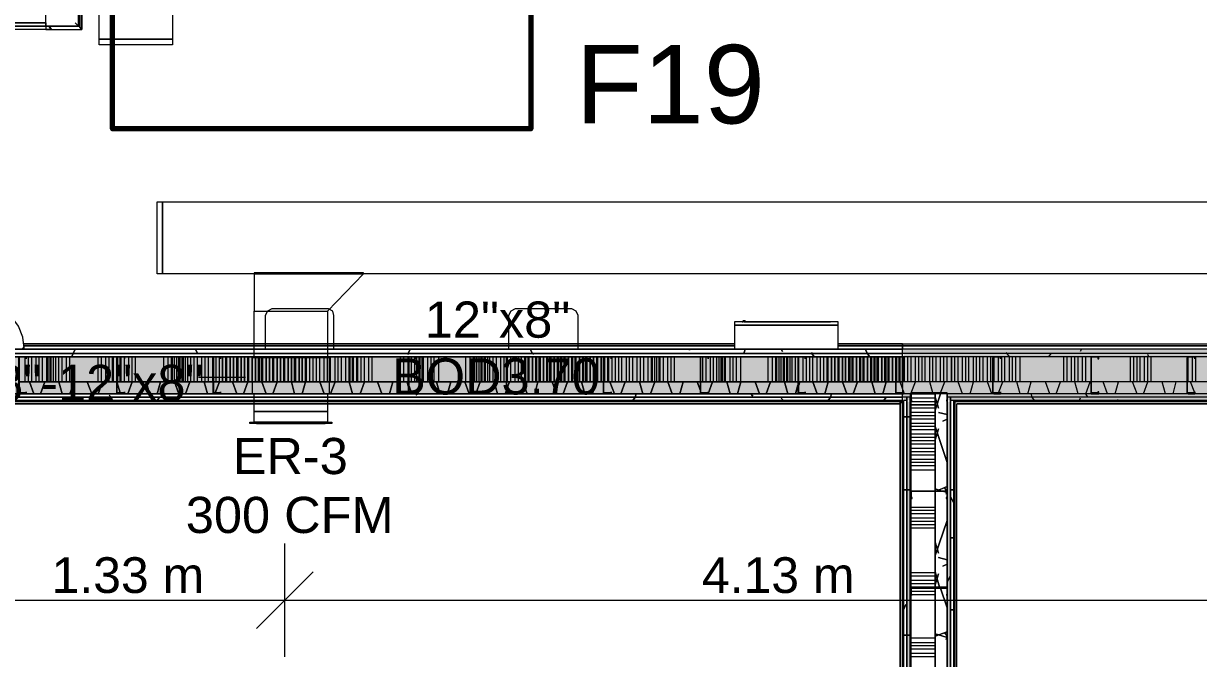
# Model space of a CAD drawing. Header units: metres. Extents: x -2 to 237, y -8 to 52.
# Drawn here: x 31.088 to 36.022, y 24.255 to 26.922 of the extents above; entities that cross this region are included whole.
import ezdxf

# ---------------------------------------------------------------- set-up
doc = ezdxf.new("R2010")
doc.units = ezdxf.units.M
doc.layers.add('HVAC - Ductos', color=5, linetype='Continuous', lineweight=0)
doc.layers.add('PDF_Text', color=7, linetype='Continuous', lineweight=0)
doc.layers.add('PDF_Geometry', color=7, linetype='Continuous', lineweight=0, true_color=0xaaaaaa)
doc.layers.add('PDF_Solid Fills', color=7, linetype='Continuous', lineweight=0, true_color=0xffffff)
doc.styles.add('PDF Arial-BoldMT-Identity-H', font='arial.ttf')
doc.styles.add('PDF Helvetica', font='')
doc.styles.get('PDF Helvetica').set_extended_font_data('Helvetica')

msp = doc.modelspace()

# ---------------------------------------------------------------- hatches: boundary and pattern name
at = {"layer": 'PDF_Solid Fills', "lineweight": 0, "transparency": 33554559}
for points in [[(34.751, 25.4211), (34.7785, 25.4165), (34.7785, 25.5219), (29.5829, 25.5219), (29.5829, 25.4165), (34.6686, 25.4211)], [(34.751, 25.3707), (34.7785, 25.3707), (34.7785, 25.4165), (29.5829, 25.4165), (29.5829, 25.3661), (29.594, 25.3661)], [(34.4532, 25.3707), (34.7785, 25.3707), (34.7785, 25.4165), (29.615, 25.4165), (29.615, 25.3661), (29.6254, 25.3661)]]:
    msp.add_hatch(color=256, dxfattribs=at).paths.add_polyline_path(points)
h = msp.add_hatch(color=256, dxfattribs=at)
h.paths.add_polyline_path([(38.0223, 25.5357), (38.0223, 25.554), (34.7785, 25.554), (34.7785, 25.5357)])
h.paths.add_polyline_path([(40.1573, 25.554), (40.1573, 25.5357), (40.2673, 25.5357), (40.2673, 25.554)])
h.paths.add_polyline_path([(38.0269, 25.554), (38.0269, 25.5357), (39.9512, 25.5357), (39.9512, 25.554)])
h = msp.add_hatch(color=256, dxfattribs=at)
h.paths.add_polyline_path([(38.0223, 25.5311), (38.0223, 25.5356), (34.7831, 25.5356), (34.7831, 25.5219), (39.9512, 25.5219), (39.9512, 25.5356), (38.0269, 25.5356)])
h.paths.add_polyline_path([(40.1573, 25.5356), (40.1573, 25.5219), (40.2673, 25.5219), (40.2673, 25.5356)])
h = msp.add_hatch(color=256, dxfattribs=at)
h.paths.add_polyline_path([(39.9512, 25.4165), (39.9512, 25.5219), (34.7831, 25.5219), (34.7831, 25.4165)])
h.paths.add_polyline_path([(40.2673, 25.4165), (40.2673, 25.5219), (40.1573, 25.5219), (40.1573, 25.4165)])
h = msp.add_hatch(color=256, dxfattribs=at)
h.paths.add_polyline_path([(39.9512, 25.3661), (39.9512, 25.4165), (34.7831, 25.4165), (34.7831, 25.3661)])
h.paths.add_polyline_path([(40.1573, 25.4165), (40.1573, 25.3661), (40.1575, 25.3661), (40.2353, 25.3707), (40.2673, 25.3707), (40.2673, 25.4165)])
h = msp.add_hatch(color=256, dxfattribs=at)
h.paths.add_polyline_path([(34.8106, 25.3524), (34.8106, 25.3661), (34.7785, 25.3661), (34.7785, 25.3524)])
h.paths.add_polyline_path([(40.2673, 25.3524), (40.2673, 25.3661), (40.1573, 25.3661), (40.1573, 25.3524)])
h.paths.add_polyline_path([(39.9512, 25.3524), (39.9512, 25.3661), (37.697, 25.3661), (37.697, 25.3524)])
h.paths.add_polyline_path([(37.6053, 25.3524), (37.6053, 25.3661), (34.9663, 25.3661), (34.9663, 25.3524)])
h = msp.add_hatch(color=256, dxfattribs=at)
h.paths.add_polyline_path([(34.7968, 25.3387), (34.7968, 25.3524), (34.7831, 25.3524), (34.7831, 25.3387)])
h.paths.add_polyline_path([(40.1573, 25.3524), (40.1573, 25.3387), (40.2673, 25.3387), (40.2673, 25.3524)])
h.paths.add_polyline_path([(37.697, 25.3524), (37.697, 25.3387), (39.9512, 25.3387), (39.9512, 25.3524)])
h.paths.add_polyline_path([(34.9801, 25.3524), (34.9801, 25.3387), (37.6053, 25.3387), (37.6053, 25.3524)])
h = msp.add_hatch(color=256, dxfattribs=at)
h.paths.add_polyline_path([(34.7968, 25.3387), (34.8105, 25.3387), (34.8105, 25.3524), (34.7968, 25.3524)])
h.paths.add_polyline_path([(34.8105, 25.3341), (34.7968, 25.3341), (34.7968, 22.7638), (34.8105, 22.7638)])
h = msp.add_hatch(color=256, dxfattribs=at)
h.paths.add_polyline_path([(34.9663, 25.3387), (34.98, 25.3387), (34.98, 25.3524), (34.9663, 25.3524)])
h.paths.add_polyline_path([(34.98, 25.3341), (34.9663, 25.3341), (34.9663, 22.7638), (34.98, 22.7638)])

# ---------------------------------------------------------------- linework, layer by layer
at = {"layer": 'HVAC - Ductos', "lineweight": 0}
for points in [[(31.7134, 30.6625), (31.7134, 26.8552), (31.4064, 26.8552), (31.4064, 30.6625)], [(31.4064, 26.8552), (31.7134, 26.8552), (31.7134, 26.8323), (31.4064, 26.8323)], [(31.6721, 26.1725), (31.6721, 25.8701), (31.6492, 25.8701), (31.6492, 26.1725)], [(31.6721, 26.1725), (38.6775, 26.1725), (38.6775, 25.8701), (31.6721, 25.8701)], [(32.057, 25.8747), (32.057, 25.8701), (32.5152, 25.8701), (32.5152, 25.8747)], [(32.057, 25.8747), (32.057, 25.7143), (32.364, 25.7143), (32.5152, 25.8701), (32.5152, 25.8747)], [(32.057, 25.5173), (32.057, 25.7143), (32.364, 25.7143), (32.364, 25.5173)], [(32.3731, 25.5173), (32.0478, 25.5173), (32.0478, 25.3661), (32.3731, 25.3661)], [(32.364, 25.2929), (32.364, 25.247), (32.057, 25.247), (32.057, 25.2929)], [(32.3823, 25.247), (32.3823, 25.2424), (32.0387, 25.2424), (32.0387, 25.247)]]:
    msp.add_lwpolyline(points, close=True, dxfattribs=at)
for points in [[(32.2128, 25.5769), (32.6343, 25.5769)], [(32.0204, 25.4349), (31.8233, 25.4349)], [(32.057, 25.2929), (32.057, 25.3661), (32.364, 25.3661), (32.364, 25.2929)], [(32.057, 25.2929), (32.057, 25.2929)], [(32.057, 25.2929), (32.057, 25.2929)], [(32.364, 25.2929), (32.057, 25.2929), (32.364, 25.2929)], [(32.364, 25.2929), (32.364, 25.2929)], [(32.364, 25.2929), (32.364, 25.2929)], [(32.364, 25.2929), (32.364, 25.2929)], [(32.0662, 25.2424), (32.3548, 25.2424)], [(32.2128, 25.2424), (32.2128, 25.2424)], [(32.1853, 24.2619), (32.1853, 24.5002), (32.1853, 24.7385)], [(32.3044, 24.6193), (32.1853, 24.5002), (32.0662, 24.3811)], [(30.6183, 24.5002), (32.1853, 24.5002), (36.3179, 24.5002), (38.343, 24.5002), (40.2902, 24.5002)]]:
    msp.add_lwpolyline(points, dxfattribs=at)
at = {"layer": 'PDF_Geometry', "lineweight": 0}
for points in [[(29.3997, 31.9133), (29.3997, 25.554), (29.3997, 22.5485), (29.615, 22.5485), (32.0112, 22.5485), (32.0112, 22.5805), (32.0112, 22.7272), (32.0112, 22.7638), (29.615, 22.7638), (29.615, 25.3341), (34.7785, 25.3341), (34.7785, 22.7638), (34.9984, 22.7638), (34.9984, 25.3341), (37.5595, 25.3341)], [(37.9261, 25.554), (34.7785, 25.554), (29.615, 25.554), (29.615, 31.8766)], [(29.6425, 25.5769), (29.6425, 26.8964), (29.6379, 26.901), (29.6333, 26.9055), (29.6287, 26.9101), (29.6287, 25.5678), (29.6287, 26.9101), (29.615, 26.9239), (30.9666, 26.9239), (31.1636, 26.9239), (31.1819, 26.9239), (30.7191, 26.9239), (30.7191, 26.9101), (31.1819, 26.9101), (31.1819, 26.9239), (31.1819, 28.6283), (34.1875, 28.6283), (39.7175, 28.6283)], [(30.7191, 26.9101), (31.1819, 26.9101), (31.1819, 26.9055), (31.1819, 26.901), (31.1819, 26.8964), (31.3331, 26.8964), (31.3286, 26.901), (31.324, 26.9055), (31.324, 26.9101), (31.324, 28.6099), (31.324, 26.9101), (31.324, 28.6099), (31.324, 26.9101), (31.324, 28.6099), (31.324, 26.9101), (31.324, 26.9055), (31.3286, 26.901), (31.3331, 26.8964), (31.3286, 26.901), (31.324, 26.9055), (31.324, 26.9101), (31.3194, 26.9101), (31.1819, 26.9101), (31.1957, 26.9101), (31.3194, 26.9101), (31.1819, 26.9101), (31.1957, 26.9101), (31.3194, 26.9101), (31.1819, 26.9101), (31.3194, 26.9101), (31.1819, 26.9101), (31.1957, 26.9101), (31.324, 26.9101), (31.1819, 26.9101), (31.324, 26.9101), (31.1957, 26.9101), (31.1819, 26.9101), (31.324, 26.9101), (31.1819, 26.9101), (31.1819, 26.9055), (31.1819, 26.901), (31.1819, 26.8964), (31.3331, 26.8964), (31.3286, 26.901), (31.324, 26.9055), (31.324, 26.9101), (31.3194, 26.9101), (31.3056, 26.9239)], [(31.3056, 26.9239), (31.3194, 26.9101), (31.3194, 28.6099), (31.3194, 26.9101), (31.3194, 28.6099), (31.3194, 26.9101), (31.1819, 26.9101), (31.1819, 26.9239), (31.1819, 26.9101)], [(31.3194, 28.6099), (31.3194, 26.9101), (31.3194, 28.6099), (31.3194, 26.9101), (31.3056, 26.9239)], [(31.3194, 28.6099), (31.3194, 26.9101), (31.3056, 26.9239)], [(30.7191, 26.9101), (31.1957, 26.9101), (30.7191, 26.9101), (31.1957, 26.9101), (30.7191, 26.9101), (31.1957, 26.9101), (31.1957, 26.9055), (31.2003, 26.9055), (31.2003, 26.901), (31.2048, 26.901), (31.2048, 26.8964), (30.7191, 26.8964)], [(31.1957, 26.9101), (31.1957, 26.9101)], [(31.1957, 26.9101), (31.1957, 26.9101)], [(34.1096, 25.6685), (34.105, 25.6685), (34.1096, 25.6685)], [(34.1142, 25.6685), (34.2333, 25.6685), (34.1142, 25.6685), (34.1188, 25.6685), (34.1142, 25.6685), (34.1096, 25.6685), (34.105, 25.6685), (34.1096, 25.6685), (34.105, 25.6685)], [(34.2379, 25.6685), (34.2699, 25.6685)], [(34.4119, 25.6685), (34.3753, 25.6685), (34.4165, 25.6685), (34.3753, 25.6685), (34.2745, 25.6685), (34.3753, 25.6685)], [(34.2745, 25.6685), (34.2745, 25.6685)], [(34.4165, 25.6685), (34.4165, 25.6685)], [(34.4715, 25.6685), (34.4165, 25.6685), (34.4761, 25.6685)], [(37.9582, 25.5586), (37.9582, 25.554), (37.9627, 25.554), (37.9994, 25.554), (38.0131, 25.554), (38.0223, 25.554), (37.9582, 25.554), (37.9582, 25.5723), (37.9582, 25.5586), (37.9582, 25.554), (37.9627, 25.554), (37.9994, 25.554), (38.0223, 25.554), (37.9261, 25.554), (34.7785, 25.554), (34.5082, 25.554), (34.5082, 25.6548), (34.073, 25.6548), (34.073, 25.554), (31.0857, 25.554), (34.073, 25.554)], [(37.9902, 25.5586), (37.9902, 25.5723), (37.9902, 25.5586), (37.9582, 25.5586), (37.9582, 25.5723), (37.9582, 25.554), (37.9261, 25.554), (34.7785, 25.554), (34.7785, 25.5678), (37.9261, 25.5678), (37.9582, 25.5678), (37.9261, 25.5678), (34.7785, 25.5678), (34.7785, 25.5723), (34.7785, 25.5769), (37.9582, 25.5769), (37.9582, 25.6136)], [(31.0811, 25.554), (31.0857, 25.5586), (31.0903, 25.5632)], [(31.0903, 25.5678), (34.073, 25.5678)], [(31.0903, 25.5678), (34.073, 25.5678)], [(31.0903, 25.5678), (34.073, 25.5678)], [(31.0903, 25.5678), (34.073, 25.5678)], [(31.0903, 25.5678), (34.073, 25.5678)], [(31.0903, 25.5678), (34.073, 25.5678)], [(31.0903, 25.5678), (34.073, 25.5678)], [(31.0903, 25.5678), (34.073, 25.5678)], [(34.073, 25.5678), (31.0903, 25.5678)], [(34.073, 25.5678), (31.0903, 25.5678)], [(34.7785, 25.5769), (34.5082, 25.5769), (34.7785, 25.5769), (34.7785, 25.5723), (34.7785, 25.5678)], [(34.7785, 25.5678), (34.5082, 25.5678)], [(34.7785, 25.5678), (34.5082, 25.5678)], [(34.5082, 25.5678), (34.7785, 25.5678)], [(34.5082, 25.5678), (34.7785, 25.5678)], [(34.5082, 25.5678), (34.7785, 25.5678)], [(34.5082, 25.5678), (34.7785, 25.5678)], [(34.5082, 25.5678), (34.7785, 25.5678)], [(34.5082, 25.5678), (34.7785, 25.5678)], [(34.5082, 25.5678), (34.7785, 25.5678)], [(34.5082, 25.5678), (34.7785, 25.5678)], [(34.5082, 25.5678), (34.7785, 25.5678)], [(34.5082, 25.5678), (34.7785, 25.5678)], [(34.7785, 25.5678), (34.5082, 25.5678)], [(34.7785, 25.5678), (34.5082, 25.5678)], [(37.9582, 25.5678), (34.7785, 25.5678)], [(34.7785, 25.5678), (34.7785, 25.554)], [(39.9512, 25.5219), (34.7785, 25.5219), (29.615, 25.5219), (29.5967, 25.5219)], [(29.615, 25.554), (34.7785, 25.554)], [(34.7785, 25.554), (29.615, 25.554), (34.7785, 25.554)], [(38.0223, 25.5356), (37.9261, 25.5356), (34.7785, 25.5356), (29.615, 25.5356)], [(31.8875, 25.4165), (32.703, 25.4165), (33.1154, 25.4165), (33.5232, 25.4165), (33.9309, 25.4165), (34.3387, 25.4165), (34.751, 25.4165), (34.7785, 25.4165), (34.7785, 25.5219), (29.615, 25.5219), (29.615, 25.4165), (29.8395, 25.4165), (30.2473, 25.4165)], [(31.0719, 25.4165), (31.4797, 25.4165), (31.8829, 25.4165), (31.4797, 25.4165), (31.0719, 25.4165), (31.4797, 25.4165), (31.8829, 25.4165), (31.8829, 25.5219)], [(31.0949, 25.4165), (31.0949, 25.5219)], [(31.1086, 25.4165), (31.1086, 25.5219)], [(31.1223, 25.4165), (31.1223, 25.5219)], [(31.1407, 25.4165), (31.1407, 25.5219)], [(31.1544, 25.4165), (31.1544, 25.5219)], [(31.1681, 25.4165), (31.1681, 25.5219)], [(31.1865, 25.4165), (31.1865, 25.5219)], [(31.1911, 25.4165), (31.1911, 25.5219)], [(31.2003, 25.4165), (31.2003, 25.5219)], [(31.2048, 25.4165), (31.2048, 25.5219)], [(31.214, 25.4165), (31.214, 25.5219)], [(31.2231, 25.4165), (31.2231, 25.5219)], [(31.2369, 25.4165), (31.2369, 25.5219)], [(31.2506, 25.4165), (31.2506, 25.5219)], [(31.2689, 25.4165), (31.2689, 25.5219)], [(31.2827, 25.4165), (31.2827, 25.5219)], [(31.4018, 25.4165), (31.4018, 25.5219)], [(31.4156, 25.4165), (31.4156, 25.5219)], [(31.4339, 25.4165), (31.4339, 25.5219)], [(31.4476, 25.4165), (31.4476, 25.5219)], [(31.4614, 25.4165), (31.4614, 25.5219)], [(31.466, 25.4165), (31.466, 25.5219)], [(31.4797, 25.4165), (31.4797, 25.5219)], [(31.4843, 25.4165), (31.4843, 25.5219)], [(31.4934, 25.4165), (31.4934, 25.5219)], [(31.498, 25.4165), (31.498, 25.5219)], [(31.5118, 25.4165), (31.5118, 25.5219)], [(31.5301, 25.4165), (31.5301, 25.5219)], [(31.5438, 25.4165), (31.5438, 25.5219)], [(31.5576, 25.4165), (31.5576, 25.5219)], [(31.6767, 25.4165), (31.6767, 25.5219)], [(31.6951, 25.4165), (31.6951, 25.5219)], [(31.7088, 25.4165), (31.7088, 25.5219)], [(31.7134, 25.4165), (31.7134, 25.5219)], [(31.7225, 25.4165), (31.7225, 25.5219)], [(31.7317, 25.4165), (31.7317, 25.5219)], [(31.7409, 25.4165), (31.7409, 25.5219)], [(31.7455, 25.4165), (31.7455, 25.5219)], [(31.7546, 25.4165), (31.7546, 25.5219)], [(31.7592, 25.4165), (31.7592, 25.5219)], [(31.7683, 25.4165), (31.7683, 25.5219)], [(31.7775, 25.4165), (31.7775, 25.5219)], [(31.7913, 25.4165), (31.7913, 25.5219)], [(31.805, 25.4165), (31.805, 25.5219)], [(31.8187, 25.4165), (31.8187, 25.5219)], [(31.8371, 25.4165), (31.8371, 25.5219)], [(31.8508, 25.4165), (31.8508, 25.5219)], [(31.8646, 25.4165), (31.8646, 25.5219)], [(31.8966, 25.4165), (31.8966, 25.5219)], [(31.9104, 25.4165), (31.9104, 25.5219)], [(31.9379, 25.4165), (31.9379, 25.5219)], [(31.9424, 25.4165), (31.9424, 25.5219)], [(31.9837, 25.4165), (31.9837, 25.5219)], [(32.0295, 25.4165), (32.0295, 25.5219)], [(32.0341, 25.4165), (32.0341, 25.5219)], [(32.0753, 25.4165), (32.0753, 25.5219)], [(32.0799, 25.4165), (32.0799, 25.5219)], [(32.0891, 25.4165), (32.0891, 25.5219)], [(32.0936, 25.4165), (32.0936, 25.5219)], [(32.1349, 25.4165), (32.1349, 25.5219)], [(32.1395, 25.4165), (32.1395, 25.5219)], [(32.1807, 25.4165), (32.1807, 25.5219)], [(32.1853, 25.4165), (32.1853, 25.5219)], [(32.199, 25.4165), (32.199, 25.5219)], [(32.2265, 25.4165), (32.2265, 25.5219)], [(32.2311, 25.4165), (32.2311, 25.5219)], [(32.2723, 25.4165), (32.2723, 25.5219)], [(32.2769, 25.4165), (32.2769, 25.5219)], [(32.2907, 25.4165), (32.2907, 25.5219)], [(32.3044, 25.4165), (32.3044, 25.5219)], [(32.3181, 25.4165), (32.3181, 25.5219)], [(32.3319, 25.4165), (32.3319, 25.5219)], [(32.3502, 25.4165), (32.3502, 25.5219)], [(32.364, 25.4165), (32.364, 25.5219)], [(32.3777, 25.4165), (32.3777, 25.5219)], [(32.396, 25.4165), (32.396, 25.5219)], [(32.4098, 25.4165), (32.4098, 25.5219)], [(32.4236, 25.4165), (32.4236, 25.5219)], [(32.4418, 25.4165), (32.4418, 25.5219)], [(32.4556, 25.4165), (32.4556, 25.5219)], [(32.4602, 25.4165), (32.4602, 25.5219)], [(32.4694, 25.4165), (32.4694, 25.5219)], [(32.4739, 25.4165), (32.4739, 25.5219)], [(32.4877, 25.4165), (32.4877, 25.5219)], [(32.4922, 25.4165), (32.4922, 25.5219)], [(32.506, 25.4165), (32.506, 25.5219)], [(32.5198, 25.4165), (32.5198, 25.5219)], [(32.5381, 25.4165), (32.5381, 25.5219)], [(32.5518, 25.4165), (32.5518, 25.5219)], [(32.6709, 25.4165), (32.6709, 25.5219)], [(32.6847, 25.4165), (32.6847, 25.5219)], [(32.703, 25.4165), (32.703, 25.5219)], [(32.7167, 25.4165), (32.7167, 25.5219)], [(32.7305, 25.4165), (32.7305, 25.5219)], [(32.7397, 25.4165), (32.7397, 25.5219)], [(32.7488, 25.4165), (32.7488, 25.5219)], [(32.7534, 25.4165), (32.7534, 25.5219)], [(32.7626, 25.4165), (32.7626, 25.5219)], [(32.7671, 25.4165), (32.7671, 25.5219)], [(32.7855, 25.4165), (32.7855, 25.5219)], [(32.7992, 25.4165), (32.7992, 25.5219)], [(32.813, 25.4165), (32.813, 25.5219)], [(32.8313, 25.4165), (32.8313, 25.5219)], [(32.9458, 25.4165), (32.9458, 25.5219)], [(32.9642, 25.4165), (32.9642, 25.5219)], [(32.9779, 25.4165), (32.9779, 25.5219)], [(32.9825, 25.4165), (32.9825, 25.5219)], [(32.9916, 25.4165), (32.9916, 25.5219)], [(33.0008, 25.4165), (33.0008, 25.5219)], [(33.01, 25.4165), (33.01, 25.5219)], [(33.0146, 25.4165), (33.0146, 25.5219)], [(33.0237, 25.4165), (33.0237, 25.5219)], [(33.0283, 25.4165), (33.0283, 25.5219)], [(33.0374, 25.4165), (33.0374, 25.5219)], [(33.0466, 25.4165), (33.0466, 25.5219)], [(33.0604, 25.4165), (33.0604, 25.5219)], [(33.0741, 25.4165), (33.0741, 25.5219)], [(33.0924, 25.4165), (33.0924, 25.5219)], [(33.1062, 25.4165), (33.1062, 25.5219)], [(33.12, 25.4165), (33.12, 25.5219)], [(33.1337, 25.4165), (33.1337, 25.5219)], [(33.152, 25.4165), (33.152, 25.5219)], [(33.1658, 25.4165), (33.1658, 25.5219)], [(33.1795, 25.4165), (33.1795, 25.5219)], [(33.1932, 25.4165), (33.1932, 25.5219)], [(33.1978, 25.4165), (33.1978, 25.5219)], [(33.207, 25.4165), (33.207, 25.5219)], [(33.2116, 25.4165), (33.2116, 25.5219)], [(33.2391, 25.4165), (33.2391, 25.5219)], [(33.2437, 25.4165), (33.2437, 25.5219)], [(33.2528, 25.4165), (33.2528, 25.5219)], [(33.2849, 25.4165), (33.2849, 25.5219)], [(33.2895, 25.4165), (33.2895, 25.5219)], [(33.2986, 25.4165), (33.2986, 25.5219)], [(33.3032, 25.4165), (33.3032, 25.5219)], [(33.3307, 25.4165), (33.3307, 25.5219)], [(33.3353, 25.4165), (33.3353, 25.5219)], [(33.3445, 25.4165), (33.3445, 25.5219)], [(33.349, 25.4165), (33.349, 25.5219)], [(33.3582, 25.4165), (33.3582, 25.5219)], [(33.3628, 25.4165), (33.3628, 25.5219)], [(33.3903, 25.4165), (33.3903, 25.5219)], [(33.3948, 25.4165), (33.3948, 25.5219)], [(33.404, 25.4165), (33.404, 25.5219)], [(33.4086, 25.4165), (33.4086, 25.5219)], [(33.4361, 25.4165), (33.4361, 25.5219)], [(33.4407, 25.4165), (33.4407, 25.5219)], [(33.4498, 25.4165), (33.4498, 25.5219)], [(33.4544, 25.4165), (33.4544, 25.5219)], [(33.4681, 25.4165), (33.4681, 25.5219)], [(33.4956, 25.4165), (33.4956, 25.5219)], [(33.5002, 25.4165), (33.5002, 25.5219)], [(33.5414, 25.4165), (33.5414, 25.5219)], [(33.546, 25.4165), (33.546, 25.5219)], [(33.5598, 25.4165), (33.5598, 25.5219)], [(33.5735, 25.4165), (33.5735, 25.5219)], [(33.5872, 25.4165), (33.5872, 25.5219)], [(33.601, 25.4165), (33.601, 25.5219)], [(33.6194, 25.4165), (33.6194, 25.5219)], [(33.6331, 25.4165), (33.6331, 25.5219)], [(33.6468, 25.4165), (33.6468, 25.5219)], [(33.6652, 25.4165), (33.6652, 25.5219)], [(33.6789, 25.4165), (33.6789, 25.5219)], [(33.6926, 25.4165), (33.6926, 25.5219)], [(33.711, 25.4165), (33.711, 25.5219)], [(33.7247, 25.4165), (33.7247, 25.5219)], [(33.7293, 25.4165), (33.7293, 25.5219)], [(33.7385, 25.4165), (33.7385, 25.5219)], [(33.7476, 25.4165), (33.7476, 25.5219)], [(33.7568, 25.4165), (33.7568, 25.5219)], [(33.7614, 25.4165), (33.7614, 25.5219)], [(33.7751, 25.4165), (33.7751, 25.5219)], [(33.7935, 25.4165), (33.7935, 25.5219)], [(33.8072, 25.4165), (33.8072, 25.5219)], [(33.8209, 25.4165), (33.8209, 25.5219)], [(33.9401, 25.4165), (33.9401, 25.5219)], [(33.9538, 25.4165), (33.9538, 25.5219)], [(33.9721, 25.4165), (33.9721, 25.5219)], [(33.9859, 25.4165), (33.9859, 25.5219)], [(33.9996, 25.4165), (33.9996, 25.5219)], [(34.0088, 25.4165), (34.0088, 25.5219)], [(34.0179, 25.4165), (34.0179, 25.5219)], [(34.0225, 25.4165), (34.0225, 25.5219)], [(34.0317, 25.4165), (34.0317, 25.5219)], [(34.0363, 25.4165), (34.0363, 25.5219)], [(34.0546, 25.4165), (34.0546, 25.5219)], [(34.0684, 25.4165), (34.0684, 25.5219)], [(34.0821, 25.4165), (34.0821, 25.5219)], [(34.1004, 25.4165), (34.1004, 25.5219)], [(34.215, 25.4165), (34.215, 25.5219)], [(34.2333, 25.4165), (34.2333, 25.5219)], [(34.247, 25.4165), (34.247, 25.5219)], [(34.2516, 25.4165), (34.2516, 25.5219)], [(34.2608, 25.4165), (34.2608, 25.5219)], [(34.2699, 25.4165), (34.2699, 25.5219)], [(34.2791, 25.4165), (34.2791, 25.5219)], [(34.2837, 25.4165), (34.2837, 25.5219)], [(34.2928, 25.4165), (34.2928, 25.5219)], [(34.2974, 25.4165), (34.2974, 25.5219)], [(34.3066, 25.4165), (34.3066, 25.5219)], [(34.3157, 25.4165), (34.3157, 25.5219)], [(34.3295, 25.4165), (34.3295, 25.5219)], [(34.3433, 25.4165), (34.3433, 25.5219)], [(34.3615, 25.4165), (34.3615, 25.5219)], [(34.3753, 25.4165), (34.3753, 25.5219)], [(34.3891, 25.4165), (34.3891, 25.5219)], [(34.4028, 25.4165), (34.4028, 25.5219)], [(34.4211, 25.4165), (34.4211, 25.5219)], [(34.4349, 25.4165), (34.4349, 25.5219)], [(34.4486, 25.4165), (34.4486, 25.5219)], [(34.4624, 25.4165), (34.4624, 25.5219)], [(34.4669, 25.4165), (34.4669, 25.5219)], [(34.5082, 25.554), (34.7785, 25.554)], [(34.5082, 25.4165), (34.5082, 25.5219)], [(34.5128, 25.4165), (34.5128, 25.5219)], [(34.5265, 25.4165), (34.5265, 25.5219)], [(34.554, 25.4165), (34.554, 25.5219)], [(34.5586, 25.4165), (34.5586, 25.5219)], [(34.5677, 25.4165), (34.5677, 25.5219)], [(34.5723, 25.4165), (34.5723, 25.5219)], [(34.5998, 25.4165), (34.5998, 25.5219)], [(34.6044, 25.4165), (34.6044, 25.5219)], [(34.6136, 25.4165), (34.6136, 25.5219)], [(34.6182, 25.4165), (34.6182, 25.5219)], [(34.6456, 25.4165), (34.6456, 25.5219)], [(34.6502, 25.4165), (34.6502, 25.5219)], [(34.6594, 25.4165), (34.6594, 25.5219)], [(34.664, 25.4165), (34.664, 25.5219)], [(34.6731, 25.4165), (34.6731, 25.5219)], [(34.6777, 25.4165), (34.6777, 25.5219)], [(34.7052, 25.4165), (34.7052, 25.5219)], [(34.7098, 25.4165), (34.7098, 25.5219)], [(34.7189, 25.4165), (34.7189, 25.5219)], [(34.7235, 25.4165), (34.7235, 25.5219)], [(34.7373, 25.4165), (34.7373, 25.5219)], [(34.751, 25.4165), (34.751, 25.5219)], [(34.7556, 25.4165), (34.7556, 25.5219)], [(34.7648, 25.4165), (34.7648, 25.5219)], [(34.7693, 25.4165), (34.7693, 25.5219)], [(34.7831, 25.4165), (34.7831, 25.5219)], [(34.7877, 25.4165), (34.7877, 25.5219)], [(34.8014, 25.4165), (34.8014, 25.5219)], [(34.8151, 25.4165), (34.8151, 25.5219)], [(34.8335, 25.4165), (34.8335, 25.5219)], [(34.8472, 25.4165), (34.8472, 25.5219)], [(34.8609, 25.4165), (34.8609, 25.5219)], [(34.8747, 25.4165), (34.8747, 25.5219)], [(34.8931, 25.4165), (34.8931, 25.5219)], [(34.9068, 25.4165), (34.9068, 25.5219)], [(34.9205, 25.4165), (34.9205, 25.5219)], [(34.9389, 25.4165), (34.9389, 25.5219)], [(34.9526, 25.4165), (34.9526, 25.5219)], [(34.9663, 25.4165), (34.9663, 25.5219)], [(34.9984, 25.4165), (34.9984, 25.5219)], [(35.0122, 25.4165), (35.0122, 25.5219)], [(35.0305, 25.4165), (35.0305, 25.5219)], [(35.0442, 25.4165), (35.0442, 25.5219)], [(35.058, 25.4165), (35.058, 25.5219)], [(35.0763, 25.4165), (35.0763, 25.5219)], [(35.09, 25.4165), (35.09, 25.5219)], [(35.1038, 25.4165), (35.1038, 25.5219)], [(35.1175, 25.4165), (35.1175, 25.5219)], [(35.1358, 25.4165), (35.1358, 25.5219)], [(35.1496, 25.4165), (35.1496, 25.5219)], [(35.1634, 25.4165), (35.1634, 25.5219)], [(35.1817, 25.4165), (35.1817, 25.5219)], [(35.1954, 25.4165), (35.1954, 25.5219)], [(35.2092, 25.4165), (35.2092, 25.5219)], [(35.2275, 25.4165), (35.2275, 25.5219)], [(35.2412, 25.4165), (35.2412, 25.5219)], [(35.255, 25.4165), (35.255, 25.5219)], [(35.2733, 25.4165), (35.2733, 25.5219)], [(35.4566, 25.4165), (35.4566, 25.5219)], [(35.4703, 25.4165), (35.4703, 25.5219)], [(35.4887, 25.4165), (35.4887, 25.5219)], [(35.5024, 25.4165), (35.5024, 25.5219)], [(35.5161, 25.4165), (35.5161, 25.5219)], [(35.5345, 25.4165), (35.5345, 25.5219)], [(35.5482, 25.4165), (35.5482, 25.5219)], [(35.736, 25.4165), (35.736, 25.5219)], [(35.7498, 25.4165), (35.7498, 25.5219)], [(35.7636, 25.4165), (35.7636, 25.5219)], [(35.7773, 25.4165), (35.7773, 25.5219)], [(35.7956, 25.4165), (35.7956, 25.5219)], [(35.8094, 25.4165), (35.8094, 25.5219)], [(35.8231, 25.4165), (35.8231, 25.5219)], [(35.9789, 25.4165), (35.9789, 25.5219)], [(35.9972, 25.4165), (35.9972, 25.5219)], [(36.0109, 25.4165), (36.0109, 25.5219)], [(29.5829, 25.4165), (29.615, 25.4165), (29.8395, 25.4165), (30.2473, 25.4165), (29.8395, 25.4165), (29.615, 25.4165), (29.615, 25.3661), (34.7785, 25.3661)], [(36.3867, 25.4165), (35.9743, 25.4165), (35.5711, 25.4165), (35.1588, 25.4165), (34.7785, 25.4165), (34.751, 25.4165), (34.3387, 25.4165), (33.9309, 25.4165), (33.5232, 25.4165), (33.1154, 25.4165), (32.703, 25.4165), (31.8875, 25.4165), (32.703, 25.4165), (33.1154, 25.4165), (33.5232, 25.4165), (33.9309, 25.4165), (34.3387, 25.4165), (34.751, 25.4165), (34.7785, 25.4165), (34.7785, 25.3707)], [(34.8151, 22.7638), (34.8151, 25.3661), (34.9159, 25.3661), (34.8106, 25.3661), (34.8106, 25.3524), (34.8106, 25.3341), (34.9159, 25.3341), (34.9159, 25.3661), (34.8106, 25.3661), (34.7785, 25.3661), (29.615, 25.3661), (29.5967, 25.3661), (29.5829, 25.3661), (29.5829, 22.7317), (29.5967, 22.7317), (29.6104, 22.7317), (29.5829, 22.7317), (29.5829, 22.6813), (29.6104, 22.6813), (29.5829, 22.6813), (29.5829, 22.5805), (32.0112, 22.5805), (32.364, 22.5805)], [(34.9663, 22.7638), (34.9663, 25.3661), (34.9159, 25.3661), (34.9159, 24.9584), (34.9159, 24.5552), (34.9159, 24.9584), (34.9159, 25.3661), (34.8106, 25.3661), (34.8106, 22.7638)], [(37.6374, 25.3661), (37.6053, 25.3661), (34.9663, 25.3661), (34.9663, 25.3524), (34.9663, 25.3341), (34.9663, 22.7638)], [(29.5967, 22.5485), (29.5967, 22.5622), (29.615, 22.5622), (32.0112, 22.5622), (32.364, 22.5622), (34.9984, 22.5622), (34.9984, 22.5759), (34.9984, 22.5622), (37.5687, 22.5622), (37.5687, 22.6538), (34.9984, 22.6538), (34.9984, 22.6355), (34.9984, 22.6813), (34.9663, 22.6813), (34.6594, 22.6813), (34.9663, 22.6813), (34.9984, 22.6813), (34.9984, 22.6721), (34.9984, 25.3341), (34.9938, 25.3341), (34.9938, 22.7638)], [(34.7968, 22.7638), (34.7968, 25.3341), (34.7968, 25.3387), (34.7968, 25.3524), (34.7785, 25.3524), (29.615, 25.3524)], [(29.6241, 25.3249), (34.7693, 25.3249), (29.6241, 25.3249), (34.7693, 25.3249), (34.7693, 25.3295), (34.7739, 25.3295), (34.7785, 25.3341), (34.7785, 25.3387), (29.615, 25.3387)], [(34.7785, 25.3341), (29.615, 25.3341), (34.7785, 25.3341)], [(34.7785, 25.3341), (29.615, 25.3341), (34.7785, 25.3341)], [(34.7785, 25.3341), (29.615, 25.3341), (34.7785, 25.3341)], [(34.7785, 25.3341), (29.615, 25.3341), (34.7785, 25.3341)], [(34.7831, 22.7638), (34.7831, 25.3341), (34.7785, 25.3341), (34.7739, 25.3295), (34.7693, 25.3295), (34.7693, 25.3249), (29.6241, 25.3249)], [(34.7785, 25.3341), (34.7785, 22.7638), (34.7785, 25.3341)], [(34.7785, 25.3341), (34.7785, 25.3341)], [(34.7785, 25.3341), (34.7785, 25.3341)], [(34.7785, 25.3341), (34.7785, 22.7638), (34.7785, 25.3341)], [(34.8106, 22.7638), (34.8106, 25.3341)], [(34.9159, 25.3341), (34.9159, 24.9584), (34.9159, 24.5552), (34.8106, 24.5552)], [(34.9159, 25.3478), (34.8151, 25.3478)], [(37.6053, 25.3524), (34.9801, 25.3524), (34.9801, 25.3387), (34.9801, 25.3341), (34.9801, 22.7638)], [(37.6374, 25.3066), (37.6053, 25.3387), (34.9938, 25.3387), (34.9938, 25.3341)], [(34.9984, 22.6813), (34.9984, 22.6721), (34.9984, 25.3341), (34.9984, 22.7088), (34.9984, 25.3341), (37.5595, 25.3341), (37.5595, 22.6721), (37.5595, 25.3341), (37.5595, 22.5485), (37.697, 22.5485)], [(37.5779, 22.5622), (37.5779, 25.3341), (37.5595, 25.3341), (34.9984, 25.3341), (37.5595, 25.3341), (37.6053, 25.3341)], [(34.9984, 25.3341), (34.9984, 22.6721), (34.9984, 25.3341)], [(34.9984, 25.3341), (34.9984, 22.6721), (34.9984, 25.3341)], [(35.0076, 22.6721), (35.0076, 25.3249)], [(35.0076, 22.6721), (35.0076, 25.3249)], [(35.0076, 22.6721), (35.0076, 25.3249)], [(35.0076, 22.6721), (35.0076, 25.3249)], [(35.0992, 25.3341), (37.4725, 25.3341)], [(34.9159, 25.3066), (34.8106, 25.3066)], [(34.9159, 25.2883), (34.8106, 25.2883)], [(34.9159, 25.2745), (34.8106, 25.2745)], [(34.9159, 25.2607), (34.8106, 25.2607)], [(34.9159, 25.2424), (34.8106, 25.2424)], [(34.9159, 25.2287), (34.8106, 25.2287)], [(34.9159, 25.2149), (34.8106, 25.2149)], [(34.9159, 25.1967), (34.8106, 25.1967)], [(34.9159, 25.1829), (34.8106, 25.1829)], [(34.9159, 25.1691), (34.8106, 25.1691)], [(34.9159, 25.1554), (34.8106, 25.1554)], [(34.9159, 25.137), (34.8106, 25.137)], [(34.9159, 25.1233), (34.8106, 25.1233)], [(34.9159, 25.1096), (34.8106, 25.1096)], [(34.9159, 25.0912), (34.8106, 25.0912)], [(34.9159, 25.0775), (34.8106, 25.0775)], [(34.9159, 25.0638), (34.8106, 25.0638)], [(34.9159, 25.0454), (34.8106, 25.0454)], [(34.9159, 24.8897), (34.8106, 24.8897)], [(34.9159, 24.8759), (34.8106, 24.8759)], [(34.9159, 24.8621), (34.8106, 24.8621)], [(34.9159, 24.8438), (34.8106, 24.8438)], [(34.9159, 24.8301), (34.8106, 24.8301)], [(34.9159, 24.8163), (34.8106, 24.8163)], [(34.9159, 24.8026), (34.8106, 24.8026)], [(34.9159, 24.6148), (34.8106, 24.6148)], [(34.9159, 24.601), (34.8106, 24.601)], [(34.9159, 24.5827), (34.8106, 24.5827)], [(34.9159, 24.5689), (34.8106, 24.5689)], [(34.9159, 24.5368), (34.8151, 24.5368)], [(34.9159, 24.5231), (34.8151, 24.5231)], [(34.9159, 24.5506), (34.9159, 24.1474)], [(34.9159, 24.1474), (34.9159, 24.5506), (34.9159, 24.1474)], [(34.9159, 24.3399), (34.8106, 24.3399)], [(34.9159, 24.3215), (34.8106, 24.3215)], [(34.9159, 24.3078), (34.8106, 24.3078)], [(34.9159, 24.294), (34.8106, 24.294)], [(34.9159, 24.2757), (34.8106, 24.2757)], [(34.9159, 24.2619), (34.8106, 24.2619)]]:
    msp.add_lwpolyline(points, dxfattribs=at)
at = {"layer": 'PDF_Geometry', "color": 232, "lineweight": 70, "true_color": 0xe91e64}
msp.add_lwpolyline([(31.4616, 27.813), (33.2176, 27.813), (33.2176, 26.4787), (31.4616, 26.4787)], close=True, dxfattribs=at)
at = {"layer": 'PDF_Geometry', "lineweight": 0}
for points in [[(31.3331, 26.8964), (31.3331, 27.3317)], [(31.1957, 26.9101), (31.1957, 26.9055), (31.2003, 26.9055), (31.2003, 26.901), (31.2048, 26.901), (31.2048, 26.8964), (31.2048, 26.901), (31.2003, 26.901), (31.2003, 26.9055), (31.1957, 26.9055)], [(30.6917, 25.5586), (30.6917, 25.554), (30.6963, 25.554), (30.7009, 25.554), (31.0857, 25.554), (31.0903, 25.554), (31.0903, 25.5586), (31.0857, 25.6044), (31.0674, 25.6502), (31.0399, 25.6868), (31.0032, 25.7189), (30.962, 25.7419), (30.9162, 25.751), (30.8658, 25.751), (30.82, 25.7419), (30.7788, 25.7189), (30.7467, 25.6868), (30.7146, 25.6502), (30.7009, 25.6044)], [(32.3915, 25.696), (32.3869, 25.7143), (32.3685, 25.7235), (32.1303, 25.7235), (32.112, 25.7143), (32.1028, 25.696), (32.1028, 25.554), (32.3915, 25.554)], [(33.4177, 25.696), (33.4086, 25.7143), (33.3903, 25.7235), (33.152, 25.7235), (33.1337, 25.7143), (33.1245, 25.696), (33.1245, 25.554), (33.4177, 25.554)], [(34.073, 25.6685), (34.073, 25.6548), (34.5082, 25.6548), (34.5082, 25.6685)], [(34.105, 25.6685), (34.1096, 25.6731)], [(34.1096, 25.6731), (34.1142, 25.6731), (34.1188, 25.6731), (34.1142, 25.6731)], [(34.1096, 25.6731), (34.1142, 25.6731), (34.1188, 25.6731), (34.1142, 25.6731)], [(34.1188, 25.6731), (34.1188, 25.6685), (34.1142, 25.6685), (34.1188, 25.6685)], [(34.2333, 25.6685), (34.2745, 25.6685)], [(34.073, 25.5769), (31.0903, 25.5769)], [(31.0903, 25.5678), (34.073, 25.5678)], [(34.073, 25.5678), (31.0903, 25.5678)], [(34.7785, 25.5678), (37.9261, 25.5678), (37.9582, 25.5678), (37.9261, 25.5678)], [(34.7785, 25.5678), (37.9261, 25.5678), (37.9582, 25.5678), (37.9261, 25.5678)], [(34.7785, 25.5356), (34.7785, 25.554), (29.615, 25.554), (29.615, 25.5356)], [(34.7785, 25.5219), (34.7785, 25.5356), (29.615, 25.5356), (29.615, 25.5219)], [(31.0994, 25.5219), (31.0719, 25.5219), (31.0674, 25.5173), (31.0674, 25.3707), (31.0719, 25.3707), (31.0719, 25.3661), (31.0994, 25.3661), (31.0994, 25.3753), (31.0994, 25.3707), (31.0719, 25.3707), (31.0719, 25.5173), (31.0719, 25.5219), (31.0994, 25.5219), (31.0994, 25.5128)], [(31.5118, 25.5219), (31.4797, 25.5219), (31.4797, 25.5173), (31.4797, 25.3707), (31.4797, 25.3661), (31.5118, 25.3661), (31.5118, 25.3753), (31.5118, 25.3707), (31.4797, 25.3707), (31.4797, 25.5173), (31.4797, 25.5219), (31.5118, 25.5219), (31.5118, 25.5128)], [(31.915, 25.5219), (31.8875, 25.5219), (31.8829, 25.5173), (31.8829, 25.3707), (31.8875, 25.3707), (31.8875, 25.3661), (31.915, 25.3661), (31.915, 25.3753), (31.915, 25.3707), (31.8875, 25.3707), (31.8875, 25.5173), (31.8875, 25.5219), (31.915, 25.5219), (31.915, 25.5128)], [(31.9241, 25.5219), (31.9241, 25.4165)], [(31.9562, 25.5219), (31.9562, 25.4165)], [(31.97, 25.5219), (31.97, 25.4165)], [(31.9883, 25.5219), (31.9883, 25.4165)], [(32.002, 25.5219), (32.002, 25.4165)], [(32.0158, 25.5219), (32.0158, 25.4165)], [(32.4006, 25.554), (32.0204, 25.554)], [(32.0478, 25.5219), (32.0478, 25.4165)], [(32.0616, 25.5219), (32.0616, 25.4165)], [(32.1074, 25.5219), (32.1074, 25.4165)], [(32.1211, 25.5219), (32.1211, 25.4165)], [(32.1533, 25.5219), (32.1533, 25.4165)], [(32.1669, 25.5219), (32.1669, 25.4165)], [(32.199, 25.5219), (32.199, 25.4165)], [(32.2128, 25.5219), (32.2128, 25.4165)], [(32.2449, 25.5219), (32.2449, 25.4165)], [(32.2586, 25.5219), (32.2586, 25.4165)], [(32.7351, 25.5219), (32.7076, 25.5219), (32.703, 25.5219), (32.703, 25.5173), (32.703, 25.3707), (32.7076, 25.3661), (32.7351, 25.3661), (32.7351, 25.3753), (32.7351, 25.3707), (32.7076, 25.3707), (32.7076, 25.5173), (32.7076, 25.5219), (32.7351, 25.5219), (32.7351, 25.5128)], [(33.1474, 25.5219), (33.1154, 25.5219), (33.1154, 25.5173), (33.1154, 25.3707), (33.1154, 25.3661), (33.1474, 25.3661), (33.1474, 25.3753), (33.1428, 25.3753), (33.1428, 25.3707), (33.1154, 25.3707), (33.1154, 25.5173), (33.1154, 25.5219), (33.1428, 25.5219), (33.1428, 25.5128), (33.1474, 25.5128)], [(33.2253, 25.5219), (33.2253, 25.4165)], [(33.2574, 25.5219), (33.2574, 25.4165)], [(33.2711, 25.5219), (33.2711, 25.4165)], [(33.3169, 25.5219), (33.3169, 25.4165)], [(33.3765, 25.5219), (33.3765, 25.4165)], [(33.4223, 25.5219), (33.4223, 25.4165)], [(33.4681, 25.5219), (33.4681, 25.4165)], [(33.4819, 25.5219), (33.4819, 25.4165)], [(33.514, 25.5219), (33.514, 25.4165)], [(33.5552, 25.5219), (33.5277, 25.5219), (33.5232, 25.5219), (33.5232, 25.5173), (33.5232, 25.3707), (33.5277, 25.3661), (33.5552, 25.3661), (33.5552, 25.3753), (33.5552, 25.3707), (33.5277, 25.3707), (33.5232, 25.3707), (33.5232, 25.5173), (33.5277, 25.5173), (33.5277, 25.5219), (33.5552, 25.5219), (33.5552, 25.5128)], [(33.5277, 25.5219), (33.5277, 25.4165)], [(33.963, 25.5219), (33.9309, 25.5219), (33.9309, 25.5173), (33.9309, 25.3707), (33.9309, 25.3661), (33.963, 25.3661), (33.963, 25.3753), (33.963, 25.3707), (33.9309, 25.3707), (33.9309, 25.5173), (33.9309, 25.5219), (33.963, 25.5219), (33.963, 25.5128)], [(34.3707, 25.5219), (34.3433, 25.5219), (34.3387, 25.5219), (34.3387, 25.5173), (34.3387, 25.3707), (34.3433, 25.3661), (34.3707, 25.3661), (34.3707, 25.3753), (34.3707, 25.3707), (34.3433, 25.3707), (34.3433, 25.5173), (34.3433, 25.5219), (34.3707, 25.5219), (34.3707, 25.5128)], [(34.4807, 25.5219), (34.4807, 25.4165)], [(34.4944, 25.5219), (34.4944, 25.4165)], [(34.5265, 25.5219), (34.5265, 25.4165)], [(34.5402, 25.5219), (34.5402, 25.4165)], [(34.5861, 25.5219), (34.5861, 25.4165)], [(34.6319, 25.5219), (34.6319, 25.4165)], [(34.6914, 25.5219), (34.6914, 25.4165)], [(34.7373, 25.5219), (34.7373, 25.4165)], [(34.7831, 25.5219), (34.751, 25.5219), (34.751, 25.5173), (34.751, 25.3707), (34.751, 25.3661), (34.7831, 25.3661), (34.7831, 25.3753), (34.7785, 25.3753), (34.7785, 25.3707), (34.751, 25.3707), (34.751, 25.5173), (34.751, 25.5219), (34.7785, 25.5219), (34.7785, 25.5128), (34.7831, 25.5128)], [(34.9847, 25.5219), (34.9847, 25.4165)], [(35.1908, 25.5219), (35.1634, 25.5219), (35.1588, 25.5219), (35.1588, 25.5173), (35.1588, 25.3707), (35.1634, 25.3661), (35.1908, 25.3661), (35.1908, 25.3753), (35.1908, 25.3707), (35.1634, 25.3707), (35.1588, 25.3707), (35.1588, 25.5173), (35.1634, 25.5219), (35.1908, 25.5219), (35.1908, 25.5128)], [(35.6032, 25.5219), (35.5711, 25.5219), (35.5711, 25.5173), (35.5711, 25.3707), (35.5711, 25.3661), (35.6032, 25.3661), (35.6032, 25.3753), (35.5986, 25.3753), (35.5986, 25.3707), (35.5711, 25.3707), (35.5711, 25.5173), (35.5711, 25.5219), (35.5986, 25.5219), (35.5986, 25.5128), (35.6032, 25.5128)], [(36.0064, 25.5219), (35.9789, 25.5219), (35.9743, 25.5219), (35.9743, 25.5173), (35.9743, 25.3707), (35.9789, 25.3661), (36.0064, 25.3661), (36.0064, 25.3753), (36.0064, 25.3707), (35.9789, 25.3707), (35.9743, 25.3707), (35.9743, 25.5173), (35.9789, 25.5173), (35.9789, 25.5219), (36.0064, 25.5219), (36.0064, 25.5128)], [(34.7785, 25.3524), (34.7785, 25.3661), (29.615, 25.3661), (29.615, 25.3524)], [(34.9663, 25.3387), (34.9663, 25.3661), (34.9663, 25.3707), (34.9617, 25.3707), (34.8151, 25.3707), (34.8151, 25.3661), (34.8151, 25.3387), (34.8197, 25.3387), (34.8151, 25.3387), (34.8151, 25.3661), (34.8151, 25.3707), (34.9617, 25.3707), (34.9663, 25.3661), (34.9663, 25.3387), (34.9617, 25.3387)], [(34.7785, 25.3387), (34.7785, 25.3524), (29.615, 25.3524), (29.615, 25.3387)], [(34.7785, 25.3341), (34.7785, 25.3387), (29.615, 25.3387), (29.615, 25.3341)], [(32.0204, 25.3341), (32.4006, 25.3341)], [(34.7693, 25.3249), (34.7693, 22.7729)], [(34.7693, 25.3249), (34.7693, 22.7729)], [(34.7785, 25.3341), (34.7785, 22.7638), (34.7785, 25.2791), (34.7785, 22.7638)], [(34.7785, 22.7638), (34.7831, 22.7638), (34.7831, 25.3341), (34.7785, 25.3341)], [(34.7831, 22.7638), (34.7968, 22.7638), (34.7968, 25.3387), (34.7831, 25.3387)], [(34.7968, 22.7638), (34.8106, 22.7638), (34.8106, 25.3524), (34.7968, 25.3524)], [(34.8106, 25.3203), (34.9159, 25.3203)], [(34.9663, 22.7638), (34.9801, 22.7638), (34.9801, 25.3524), (34.9663, 25.3524)], [(34.9801, 22.7638), (34.9938, 22.7638), (34.9938, 25.3387), (34.9801, 25.3387)], [(34.9938, 22.7638), (34.9984, 22.7638), (34.9984, 25.3341), (34.9938, 25.3341)], [(35.0076, 25.3249), (37.5504, 25.3249)], [(34.9663, 24.9263), (34.9663, 24.9584), (34.9617, 24.9584), (34.8151, 24.9584), (34.8151, 24.9263), (34.8197, 24.9263), (34.8197, 24.9309), (34.8151, 24.9309), (34.8151, 24.9584), (34.9617, 24.9584), (34.9663, 24.9584), (34.9663, 24.9309), (34.9617, 24.9309), (34.9617, 24.9263)], [(34.9663, 24.5231), (34.9663, 24.5506), (34.9663, 24.5552), (34.9617, 24.5552), (34.8151, 24.5552), (34.8151, 24.5506), (34.8151, 24.5231), (34.8197, 24.5231), (34.8151, 24.5231), (34.8151, 24.5506), (34.9617, 24.5506), (34.9663, 24.5506), (34.9663, 24.5231), (34.9617, 24.5231)]]:
    msp.add_lwpolyline(points, close=True, dxfattribs=at)
at = {"layer": 'PDF_Geometry', "color": 254, "lineweight": 0, "true_color": 0xeaeaea}
for points in [[(31.2919, 25.5265), (31.2965, 25.5356), (31.3056, 25.554), (31.2965, 25.5356)], [(31.8096, 25.554), (31.8187, 25.5356)], [(32.703, 25.5311), (32.703, 25.5356), (32.7122, 25.554), (32.703, 25.5356)], [(33.2253, 25.5356), (33.2299, 25.5311), (33.2253, 25.5356), (33.2161, 25.554)], [(33.349, 25.5219), (33.3536, 25.5219)], [(33.8851, 25.5494), (33.8851, 25.554)], [(34.1142, 25.5402), (34.1188, 25.554)], [(34.2699, 25.554), (34.2745, 25.5448)], [(34.3982, 25.5356), (34.4073, 25.5219), (34.3982, 25.5356), (34.3982, 25.5402)], [(34.6319, 25.5356), (34.641, 25.5219), (34.6319, 25.5356), (34.6227, 25.554)], [(31.4476, 25.3615), (31.4568, 25.3524), (31.4614, 25.3387), (31.4568, 25.3524)], [(32.7351, 25.3661), (32.7397, 25.3615)], [(33.656, 25.3524), (33.6606, 25.3661), (33.656, 25.3524), (33.6468, 25.3387)], [(34.1416, 25.3661), (34.1508, 25.357)], [(34.4761, 25.3524), (34.4807, 25.3661), (34.4761, 25.3524), (34.4669, 25.3387)], [(31.6492, 25.3387), (31.6584, 25.3524)], [(34.2699, 25.3478), (34.2791, 25.3387)], [(34.7006, 25.3387), (34.7098, 25.3524)], [(34.8106, 25.2699), (34.7968, 25.2699), (34.7831, 25.2699), (34.7968, 25.2699)], [(34.8106, 24.963), (34.7968, 24.963), (34.7831, 24.963), (34.7968, 24.963)], [(34.9801, 24.9355), (34.9938, 24.908)], [(34.9938, 24.963), (34.9847, 24.963)], [(34.9938, 24.7613), (34.9847, 24.7613)], [(34.9663, 24.5781), (34.9801, 24.601), (34.9801, 24.6056), (34.9801, 24.601)], [(34.7831, 24.459), (34.7922, 24.4819)], [(34.9938, 24.459), (34.9847, 24.459)], [(34.8106, 24.3536), (34.7968, 24.3536), (34.7831, 24.3536), (34.7968, 24.3536)]]:
    msp.add_lwpolyline(points, close=True, dxfattribs=at)
for points in [[(31.8187, 25.5356), (31.8187, 25.5356)], [(31.8187, 25.5356), (31.8187, 25.5356)], [(32.5793, 25.5219), (32.5793, 25.5219)], [(32.5793, 25.5219), (32.5793, 25.5219)], [(35.2275, 25.5219), (35.2184, 25.5356), (35.2138, 25.5402)], [(35.4016, 25.5356), (35.3924, 25.5219)], [(35.5299, 25.554), (35.5253, 25.5448)], [(35.8139, 25.5219), (35.8094, 25.5311)], [(35.3329, 25.3387), (35.3237, 25.3524), (35.3191, 25.3661)], [(35.562, 25.3524), (35.5574, 25.3524), (35.5482, 25.3661)], [(31.8142, 25.3387), (31.8142, 25.3387)], [(31.8142, 25.3387), (31.8142, 25.3387)], [(31.8875, 25.3387), (31.8875, 25.3387)], [(31.8875, 25.3387), (31.8875, 25.3387)], [(35.5253, 25.3478), (35.5207, 25.3387)], [(35.6856, 25.3387), (35.6811, 25.3433)], [(34.9801, 24.9355), (34.9801, 24.9355)], [(34.9801, 24.9355), (34.9801, 24.9355)]]:
    msp.add_lwpolyline(points, dxfattribs=at)
at = {"layer": 'PDF_Geometry', "color": 254, "lineweight": 0, "true_color": 0xd2d2d2}
for points in [[(33.1428, 25.5219), (33.1474, 25.5219)], [(34.7739, 25.5219), (34.7739, 25.5219)], [(32.703, 25.4624), (32.7076, 25.4624)], [(33.1154, 25.4898), (33.1154, 25.4898)], [(34.751, 25.4944), (34.751, 25.4944)], [(35.5711, 25.4303), (35.5711, 25.4303)], [(31.4843, 25.3661), (31.4843, 25.3707)], [(33.1154, 25.3707), (33.1154, 25.3707)], [(33.5232, 25.3982), (33.5232, 25.3982)], [(35.1588, 25.4028), (35.1588, 25.4028)]]:
    msp.add_lwpolyline(points, dxfattribs=at)
at = {"layer": 'PDF_Geometry', "color": 254, "lineweight": 0, "true_color": 0xdddddd}
for points in [[(31.1132, 25.4165), (31.1315, 25.3661)], [(31.1773, 25.4165), (31.159, 25.3661)], [(31.2369, 25.4165), (31.2506, 25.3661)], [(31.301, 25.4165), (31.2827, 25.3661)], [(31.356, 25.4165), (31.3743, 25.3661)], [(31.4202, 25.4165), (31.4018, 25.3661)], [(31.4797, 25.4165), (31.4934, 25.3707)], [(31.5438, 25.4165), (31.5255, 25.3661)], [(31.6035, 25.4165), (31.6172, 25.3661)], [(31.663, 25.4165), (31.6492, 25.3661)], [(31.7225, 25.4165), (31.7409, 25.3661)], [(31.7867, 25.4165), (31.7683, 25.3661)], [(31.8462, 25.4165), (31.86, 25.3661)], [(31.9104, 25.4165), (31.8921, 25.3707)], [(31.9654, 25.4165), (31.9837, 25.3661)], [(32.0295, 25.4165), (32.0112, 25.3661)], [(32.0891, 25.4165), (32.1074, 25.3661)], [(32.1533, 25.4165), (32.1349, 25.3661)], [(32.2128, 25.4165), (32.2265, 25.3661)], [(32.2723, 25.4165), (32.2586, 25.3661)], [(32.3319, 25.4165), (32.3502, 25.3661)], [(32.396, 25.4165), (32.3777, 25.3661)], [(32.4556, 25.4165), (32.4694, 25.3661)], [(32.5198, 25.4165), (32.5014, 25.3661)], [(32.5747, 25.4165), (32.593, 25.3661)], [(32.6389, 25.4165), (32.6251, 25.3661)], [(32.6985, 25.4165), (32.703, 25.3982)], [(32.7626, 25.4165), (32.7443, 25.3661)], [(32.8221, 25.4165), (32.8359, 25.3661)], [(32.8817, 25.4165), (32.8679, 25.3661)], [(32.9412, 25.4165), (32.9596, 25.3661)], [(33.0054, 25.4165), (32.9871, 25.3661)], [(33.065, 25.4165), (33.0787, 25.3661)], [(33.1291, 25.4165), (33.1154, 25.3845)], [(33.1841, 25.4165), (33.2024, 25.3661)], [(33.2483, 25.4165), (33.2345, 25.3661)], [(33.3078, 25.4165), (33.3261, 25.3661)], [(33.3719, 25.4165), (33.3536, 25.3661)], [(33.4315, 25.4165), (33.4452, 25.3661)], [(33.491, 25.4165), (33.4773, 25.3661)], [(33.5506, 25.4165), (33.569, 25.3661)], [(33.6148, 25.4165), (33.5964, 25.3661)], [(33.6743, 25.4165), (33.6881, 25.3661)], [(33.7385, 25.4165), (33.7201, 25.3661)], [(33.7935, 25.4165), (33.8117, 25.3661)], [(33.8576, 25.4165), (33.8439, 25.3661)], [(33.9171, 25.4165), (33.9309, 25.3799)], [(33.9813, 25.4165), (33.963, 25.3661)], [(34.0408, 25.4165), (34.0546, 25.3661)], [(34.1004, 25.4165), (34.0866, 25.3661)], [(34.16, 25.4165), (34.1783, 25.3661)], [(34.2241, 25.4165), (34.2058, 25.3661)], [(34.2837, 25.4165), (34.2974, 25.3661)], [(34.3479, 25.4165), (34.3433, 25.4028)], [(34.4028, 25.4165), (34.4211, 25.3661)], [(34.4669, 25.4165), (34.4532, 25.3661)], [(34.5265, 25.4165), (34.5448, 25.3661)], [(34.5906, 25.4165), (34.5723, 25.3661)], [(34.6502, 25.4165), (34.664, 25.3661)], [(34.7098, 25.4165), (34.696, 25.3661)], [(32.7076, 25.3982), (32.7167, 25.3707)], [(33.1154, 25.3799), (33.1108, 25.3661)], [(33.9309, 25.3753), (33.9355, 25.3707)], [(34.3387, 25.4028), (34.3295, 25.3661)], [(34.9389, 25.3661), (34.9159, 25.2974)], [(34.9159, 25.3524), (34.9297, 25.3066)], [(34.9297, 25.2883), (34.9663, 25.2791)], [(34.9159, 25.2287), (34.9663, 25.0775)], [(34.9297, 25.2195), (34.9159, 25.1737)], [(34.9663, 25.2607), (34.948, 25.2516)], [(34.9159, 24.9675), (34.9435, 24.9584)], [(34.9663, 24.9767), (34.9205, 24.9584)], [(34.9571, 24.9721), (34.9617, 24.9584)], [(34.948, 24.9584), (34.9617, 24.9538)], [(34.9663, 24.9584), (34.9617, 24.9446)], [(34.9663, 24.8347), (34.9159, 24.6881)], [(34.9159, 24.7431), (34.9297, 24.6972)], [(34.9297, 24.6789), (34.9663, 24.6697)], [(34.9663, 24.6515), (34.948, 24.6423)], [(34.9159, 24.6193), (34.9343, 24.5552)], [(34.9297, 24.6102), (34.9159, 24.5644)], [(34.9389, 24.5506), (34.9663, 24.4682)], [(34.9663, 24.3674), (34.9159, 24.349)], [(34.9159, 24.3582), (34.9617, 24.3444)], [(34.9663, 24.349), (34.9617, 24.3353), (34.9663, 24.349), (34.9571, 24.3628)]]:
    msp.add_lwpolyline(points, close=True, dxfattribs=at)
for points in [[(34.7877, 25.3661), (34.7785, 25.3891), (34.7693, 25.4165), (34.7785, 25.3891)], [(34.8151, 25.3707), (34.8335, 25.4165)], [(34.9068, 25.3707), (34.8931, 25.4165)], [(34.9389, 25.3707), (34.9571, 25.4165)], [(35.0305, 25.3661), (35.0122, 25.4165)], [(35.0626, 25.3661), (35.0763, 25.4165)], [(35.1542, 25.3661), (35.1358, 25.4165)], [(35.1817, 25.3707), (35.2, 25.4165)], [(35.2733, 25.3661), (35.2596, 25.4165)], [(35.3054, 25.3661), (35.3191, 25.4165)], [(35.397, 25.3661), (35.3787, 25.4165)], [(35.4245, 25.3661), (35.4429, 25.4165)], [(35.5161, 25.3661), (35.5024, 25.4165)], [(35.5482, 25.3661), (35.5665, 25.4165)], [(35.6398, 25.3661), (35.6215, 25.4165)], [(35.6719, 25.3661), (35.6856, 25.4165)], [(35.7636, 25.3661), (35.7452, 25.4165)], [(35.791, 25.3661), (35.8094, 25.4165)], [(35.8827, 25.3661), (35.8689, 25.4165)], [(35.9147, 25.3661), (35.9285, 25.4165)], [(36.0064, 25.3707), (35.9881, 25.4165)], [(34.9159, 25.2837), (34.9159, 25.2837)], [(34.9159, 25.2837), (34.9159, 25.2837)], [(34.9159, 24.6743), (34.9159, 24.6743)], [(34.9159, 24.6743), (34.9159, 24.6743)]]:
    msp.add_lwpolyline(points, dxfattribs=at)

# ---------------------------------------------------------------- texts
at = {"layer": 'PDF_Text', "color": 232, "lineweight": 70, "true_color": 0xe91e64, "insert": (33.4068, 26.6645), "char_height": 0.32989, "attachment_point": 4, "style": 'PDF Arial-BoldMT-Identity-H'}
msp.add_mtext('F19', dxfattribs=at)
at = {"layer": 'PDF_Text', "lineweight": 0, "attachment_point": 4, "style": 'PDF Helvetica'}
for s, insert, char_height in [('12"x8"', (32.7729, 25.6771), 0.1519), ('BOD3.70', (32.6355, 25.4388), 0.1519), ('FD-12"x8"-12"x8"', (30.198, 25.4113), 0.151896), ('ER-3', (31.9665, 25.1043), 0.1519), ('300 CFM', (31.7695, 24.8569), 0.1519), ('1.33 m', (31.206, 24.6042), 0.15002), ('4.13 m', (33.9367, 24.6042), 0.15002)]:
    msp.add_mtext(s, dxfattribs=dict(at, insert=insert, char_height=char_height))

doc.saveas('drawing.dxf')
